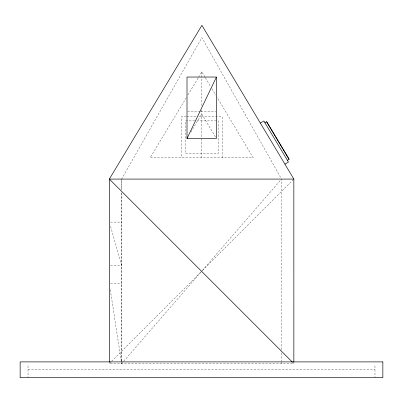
<?xml version="1.0" encoding="UTF-8"?>
<svg xmlns="http://www.w3.org/2000/svg" width="403" height="403" viewBox="0 0 403 403"><rect width="100%" height="100%" fill="white"/><g stroke="black" fill="none" stroke-linecap="round" stroke-linejoin="round"><path stroke-width="0.3" stroke-dasharray="2.02 1.51" d="M121.63 363.597L121.63 361.713L121.63 363.597L123.278 361.698M121.63 361.088L121.635 192.191L121.63 361.098M121.635 179.093L121.635 189.798L121.63 179.093L201.868 37.615L281.249 178.544M222.34 157.785L222.34 116.779L198.734 116.779M186.317 97.632L150.097 157.785L253.215 157.785L217.026 97.254M187.934 94.947L198.281 77.764M198.603 77.225L201.838 71.855L205.067 77.26M190.851 132.139L201.767 114.014L215.479 136.939M123.691 361.219L202.004 270.871M202.417 270.393L281.556 179.093L281.571 349.789M111.117 361.818L109.339 363.597L293.852 363.597L292.961 362.71M111.566 361.375L201.817 271.118M202.261 270.675L293.842 179.083M187.627 111.299L200.15 111.299M200.78 111.299L215.806 111.304M186.312 116.779L181.34 116.779L181.34 157.785M186.932 116.779L196.251 116.779M194.725 120.88L185.44 120.88L185.44 153.684L218.24 153.684L218.24 120.88L195.344 120.88M110.568 222.118L121.63 222.118M110.568 265.209L121.63 265.209L110.367 225.71M110.568 283.621L121.63 283.621M28.034 369.783L374.966 369.783M205.389 77.799L210.562 86.449M211.852 88.61L215.731 95.093M110.296 289.822L121.439 362.357M374.966 365.838L374.966 377.666M281.571 352.927L281.571 361.088M281.571 361.713L281.571 363.597M201.838 71.855L201.838 105.551M201.838 109.918L201.838 137.902M201.838 138.526L201.843 157.785M28.034 365.838L28.034 377.666"/><path stroke-width="0.6" d="M187.002 138.541L216.431 77.038L187.002 77.038L187.002 138.541L216.431 138.541L216.431 77.038M260.363 123.086L263.879 120.981L288.442 162.056L284.921 164.157M264.932 122.739L266.69 121.691L289.147 159.24L287.389 160.293M293.852 362.342L293.842 179.083L109.339 179.083L109.339 362.347M292.518 362.262L109.339 179.083L201.913 25.334L293.842 179.083M266.595 121.746L289.052 159.301M382.85 361.894L20.15 361.894L20.15 377.666L382.85 377.666L382.85 361.894"/></g></svg>
